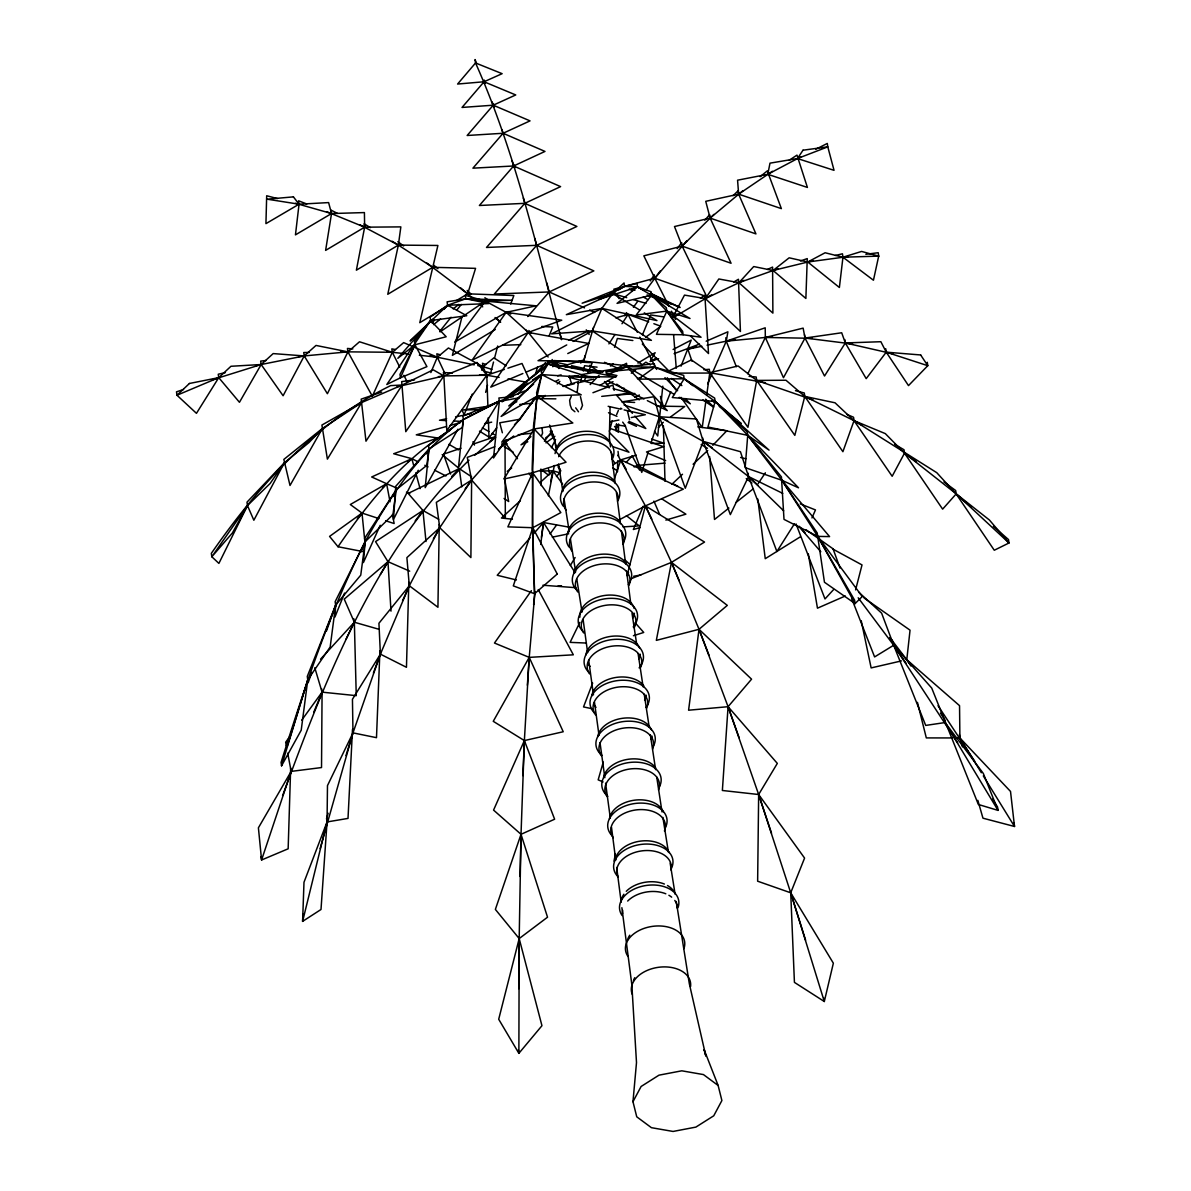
<?xml version="1.0" encoding="UTF-8"?>
<svg xmlns="http://www.w3.org/2000/svg" width="1191" height="1191" viewBox="0 0 1191 1191"><rect width="100%" height="100%" fill="white"/><g stroke="black" fill="none" stroke-linecap="round" stroke-linejoin="round"><path stroke-width="1.5" d="M538.243 589.575L573.333 654.812L529.221 657.372L493.253 721.314L524.368 740.579L554.619 819.214L521.018 834.31L495.367 909.418L519.187 938.568L518.874 1053.335L541.95 1025.704L519.187 938.568L521.018 834.31L524.368 740.579L529.221 657.372L534.967 591.942M518.829 988.679L519.187 938.568L547.532 917.204L521.018 834.31L493.565 810.103L524.368 740.579L563.224 731.75L529.221 657.372L494.473 643.036L531.38 590.662M630.664 578.93L671.456 562.375L727.299 605.385L699.013 629.31L688.592 710.208L728.073 706.695L777.321 763.401L758.652 794.516L757.64 881.206L790.72 892.803L833.358 963.191L824.306 1001.512L794.427 982.381L790.72 892.803L758.652 794.516L728.073 706.695L699.013 629.31L671.456 562.375L645.403 505.892L617.846 455.2M520.05 876.487L521.018 834.31M610.06 407.545L609.345 437.752L610.536 446.893M617.474 471.8L617.727 460.768M618.442 431.321L618.605 423.951M522.879 775.609L524.368 740.579M527.36 685.212L529.221 657.372M619.216 519.842L645.403 505.892L704.551 542.054L671.456 562.375L656.33 640.371L699.013 629.31L751.566 679.168L728.073 706.695L722.371 790.482L758.652 794.516L804.58 858.071L790.72 892.803L824.306 1001.512L823.815 998.103M616 430.948L616.536 423.713M705.414 1054.824L704.119 1049.688L718.128 1085.463L721.895 1100.544L713.751 1115.788L695.872 1127.103L673.064 1131.45L651.417 1127.683L636.738 1116.801L632.972 1101.705L636.5 1062.595L631.811 984.495L621.881 907.706M533.613 604.73L534.878 591.972M528.015 389.68L462.867 416.091L463.359 419.515L458.535 467.155L499.386 400.846L463.359 419.515L428.492 445.523L428.983 448.933L425.202 487.655L457.91 429.236M662.792 386.152L657.73 435.966L654.544 431.47M910.936 665.829L906.783 659.695L910.043 630.173L864.026 597.927M540.714 544.451L543.498 522.507L568.985 527.151M577.159 392.092L578.484 381.582L562.926 386.465M519.082 397.839L499.371 401.397L463.359 419.515L462.287 427.45L428.983 448.933L395.754 486.27L393.492 519.455L418.249 470.251M456.853 300.34L467.676 293.82L475.566 268.347L432.705 267.32L387.775 294.281L398.36 245.108L400.846 226.886L364.64 227.183L326.587 211.641M706.01 400.102L702.228 427.509L681.044 397.362M706.769 394.623L709.791 372.694L709.3 369.284L703.881 369.761M541.399 537.201L543.498 522.507L575.104 572.692M548.366 495.784L554.336 465.487M613.99 861.123L615.434 853.887M550.704 481.566L552.907 470.847L559.949 472.767M282.952 759.843L281.567 765.798L281.076 762.389C304.643 687.237 329.401 612.129 365.131 541.741C390.454 495.664 420.259 450.808 463.359 419.515M359.846 224.742L398.36 245.108L437.901 245.465L419.783 322.672L449.126 304.985M580.568 363.002L583.709 361.171L584.975 355.856M462.004 316.672L452.401 355.35L495.307 329.431M580.657 381.537L581.967 376.267M583.292 370.996L584.602 365.726L597.063 367.17M519.187 938.568L498.701 1019.258L518.874 1053.335L518.383 1049.926M855.585 589.902L862.016 564.921L832.673 548.991M303.035 914.405L302.603 921.372L321.004 909.492L327.049 821.939L327.48 785.598L352.983 732.867L380.405 654.142L409.317 585.764L439.732 527.732L471.621 480.047L495.128 453.786M320.111 848.617L352.983 732.867L352.447 699.266L380.405 654.142L378.932 623.265L409.317 585.764L406.89 557.626L439.732 527.732L436.338 502.349L471.621 480.047L471.13 476.638M485.645 392.33L487.506 385.199M490.752 372.738L493.521 362.034M494.459 358.476L497.689 346M626.987 575.625L645.403 505.892L683.306 489.159L620.853 459.845L613.157 464.803M609.36 431.306L612.248 420.572M535.652 373.795L537.558 366.754M566.737 344.928L538.034 360.694L583.709 361.171L593.475 327.465M603.271 762.046L598.165 779.852L603.093 781.936M328.165 813.289L326.557 818.53L327.049 821.939L302.603 921.372L303.988 882.278L327.049 821.939L348.01 818.411L352.491 729.458M345.971 755.6L352.983 732.867L376.49 737.676L379.914 650.733M287.269 745.923L307.784 679.793L330.175 647.011L335.639 605.102L335.147 601.693L365.131 541.741L392.97 514.601L396.246 489.68L426.81 465.368L428.983 448.933L426.512 453.86M648.366 451.553L641.755 472.41L625.081 425.336M651.105 442.844L659.367 416.761L658.876 413.351M614.526 347.296L617.37 338.482L632.853 340.522M613.663 480.985L620.853 459.845L636.232 455.126M282.565 795.737C326.602 675.818 375.299 550.57 469.016 460.188M311.804 672.424L308.141 682.785L307.293 676.384L335.639 605.102L360.754 575.149L365.131 541.741L364.625 538.332L396.246 489.68L393.179 496.468M326.468 631.007L335.639 605.102L334.954 617.027L344.556 593.073M510.731 304.077L513.842 295.517L467.676 293.82L426.899 263.047M681.044 366.158L691.212 340.09L673.094 349.514M373.423 672.975L380.405 654.142L406.459 667.302L408.826 582.354M592.642 683.083L583.53 706.933L592.359 708.779M472.231 394.132L464.162 414.736L461.87 409.808M481.64 370.103L482.995 366.664L482.504 363.255L485.958 364.55M361.007 551.999L365.131 541.741L363.404 562.584L380.197 525.291M664.712 406.89L670.831 391.616M549.245 335.594L552.743 326.989L541.756 326.468M642.47 334.82L650.658 314.945L663.268 316.821M313.695 712.367L322.076 692.15L321.585 688.726M430.859 372.56L437.32 357.226L448.441 347.98L482.995 366.664L491.898 369.359M541.429 435.861L542.575 433.137L542.009 428.313M571.367 396.171L569.64 400.25L570.206 405.089L571.71 409.049L574.911 411.744M580.776 409.481L582.503 405.402L580.434 396.603M616.64 414.528L618.367 410.448M643.259 506.16L633.359 529.504L640.222 527.524M573.124 341.43L592.255 330.919L601.902 308.38L611.593 295.011M707.677 383.755L726.287 341.162L727.895 331.798L706.203 341.221M584.275 380.926L585.719 377.621M587.907 372.664L592.269 362.749L554.023 360.56M811.964 517.936L815.478 509.927L800.248 503.897M402.528 600.755L409.317 585.764L437.931 607.261L439.241 524.323M747.814 373.78L765.337 337.455L765.203 327.808L726.287 341.162L707.067 345.182M579.868 622.312L570.102 642.366L586.18 643.036M346.164 638.867L354.352 622.238L353.861 618.829M551.418 447.697L555.557 439.598M673.094 316.612L684.483 295.115L705.34 298.569L740.43 331.485L738.45 279.26L733.73 282.014M632.972 1101.705L641.115 1086.475L658.995 1075.16L681.803 1070.813L703.449 1074.58L718.128 1085.463M433.36 538.972L439.732 527.732L470.892 557.582L471.621 480.047L467.289 457.404L494.727 446.729M650.881 360.054L655.139 352.7L637.914 363.076M624.799 315.704L626.63 312.593M380.391 574.375L387.968 561.676L375.537 541.607L422.939 510.477L438.66 519.291M570.325 565.472L575.119 557.522M580.389 374.808L627.017 366.694L654.782 367.185L683.679 375.359L684.17 378.783L672.29 397.511L715.151 401.501L741.204 423.564L726.584 412.086M794.427 523.802L776.904 551.522L748.543 476.564L740.445 451.702L703.196 441.399L659.367 416.761L624.114 405.014M608.914 343.886L614.943 334.582M622 323.744L628.044 314.439L648.693 321.868M650.271 280.912L654.321 274.823L654.812 278.232L668.955 306.236M758.28 483.412L765.366 472.797M444.005 309.332L447.593 305.238L447.101 301.829L465.845 298.747L485.377 301.115L506.19 312.34L561.765 320.2L528.268 332.408L490.752 387.12L522.879 373.512M505.937 439.866L493.506 457.969L499.371 401.397L498.88 397.988L513.395 396.692M520.437 418.741L534.938 397.615M378.917 518.576L362.004 513.068L329.579 536.397L338.021 546.743C368.451 502.155 403.555 458.699 450.138 430.234M289.949 736.336L285.661 742.231L286.346 745.879M301.725 720.138L322.076 692.15L314.796 667.749M550.078 533.881L556.51 525.067M465.145 488.905L471.621 480.047L505.341 518.234L505.014 442.724L513.738 435.98M633.389 307.204L637.676 301.412M646.237 289.815L660.41 270.833M415.183 520.929L422.939 510.477L408.185 493.416L459.25 468.614L471.606 476.847M677.203 248.636L681.669 242.711L682.16 246.12L706.799 296.708L654.812 278.232L624.471 286.376L582.131 303.199L610.968 294.058M544.406 441.221L552.088 431.053M496.751 427.777L489.025 437.886L488.31 417.624M439.687 331.455L451.061 317.238M456.749 310.136L461.304 304.449M357.345 518.829L362.004 513.068L350.318 504.522L386.613 483.71L396.529 487.938M559.755 332.631L561.527 339.688C536.397 246.522 514.959 151.421 475.537 62.959L457.597 84.04L484.052 81.762L515.733 94.952L493.238 105.195L467.155 135.491L503.093 133.273L530.025 120.872L493.238 105.195L462.034 107.443L484.052 81.762L502.126 73.678L475.537 62.959L475.045 59.55L476.43 62.974M503.093 133.273L472.931 168.169L513.619 165.981L544.972 151.421L503.093 133.273L501.947 129.774M513.619 165.981L479.392 205.492L524.814 203.333L560.589 186.615L513.619 165.981L512.056 160.83M524.814 203.333L486.509 247.46L536.679 245.316L576.876 226.439L524.814 203.333L523.296 198.019M536.679 245.316L494.295 294.043L549.2 291.944L593.833 270.893L536.679 245.316L534.774 238.334M527.762 316.568L549.2 291.944L546.877 283.011M517.891 394.251L525.112 385.973M533.523 376.311L545.567 362.526M686.939 240.656L654.812 278.232L643.84 255.842L682.16 246.12L713.93 214.365M704.849 220.156L709.628 214.678L710.119 218.087L731.066 263.256L682.16 246.12L674.493 226.543L710.119 218.087L742.946 190.664M556.45 476.519L560.083 472.351M432.065 322.969L434.447 320.245M530.099 537.781L497.213 575.283L516.403 579.972M533.747 533.613L543.498 522.507M498.835 449.632L505.014 442.724L517.49 458.714M320.543 659.174L354.352 622.238L378.53 629.161M833.76 589.396L824.991 598.954L796.05 523.966M626.138 462.436L632.332 455.736M658.355 427.614L663.313 422.269M451.627 476.564L459.25 468.614L442.189 454.59M590.17 384.574L599.028 375.314M712.858 445.27L726.823 430.74L697.792 426.869M382.847 487.595L386.613 483.71L371.681 476.981L411.833 458.669L418.339 461.959M498.493 449.245L505.014 442.724L501.59 444.064M733.06 195.711L738.152 190.739L738.643 194.148L755.928 233.898L710.119 218.087L705.742 201.324L738.643 194.148L772.393 171.266M432.869 319.277L410.121 340.983L447.593 305.238L465.845 298.747L511.713 300.266L485.377 301.115L440.06 331.857M443.573 309.065L447.593 305.238L488.608 303.586L465.845 298.747L465.353 295.338L480.375 299.67M514.497 424.666L519.827 419.574M541.205 399.223L545.21 395.412M557.224 383.964L559.889 381.418M671.888 484.261L682.503 474.241M693.117 464.237L707.722 450.481M520.407 500.652L501.456 518.04L512.428 519.202M540.714 482.027L552.907 470.847L562.599 484.052M533.657 384.098L508.751 405.967L516.82 401.724M474.599 455.364L495.516 437.305M409.704 571.159L387.968 561.676L344.229 599.133L354.352 622.238L356.258 695.663L322.076 692.15L321.525 767.555L291.155 771.396L258.402 827.805L261.573 859.991L288.148 848.796L290.664 767.987M610.521 366.069L613.305 363.731M407.769 462.093L411.833 458.669L413.768 465.726M530.948 436.621L521.033 444.824L527.792 441.787M760.126 176.7L767.287 170.894L781.37 208.619L738.643 194.148L737.571 180.198L767.778 174.303L800.799 156.855M433.539 324.637L440.551 319.009M453.205 308.886L458.818 304.375M728.907 508.081L714.511 519.47L709.628 456.629M736.098 502.394L753.382 488.727M489.575 441.697L495.441 437.216M631.275 373.215L635.652 369.895M641.487 365.488L645.864 362.183L650.42 364.937M507.217 471.323L511.683 468.048M545.954 442.858L554.887 436.293M670.444 417.014L684.721 406.533L657.358 406.116M645.656 337.202L660.439 326.617M675.237 316.062L678.2 313.962M700.412 298.286L704.849 295.145L708.511 353.548L690.393 335.847M545.627 437.886L551.701 433.718M434.581 439.985L437.692 437.946L416.269 434.834L446.417 426.467M527.866 383.04L504.597 398.36L547.964 364.074L602.825 371.845L547.964 364.074L502.051 401.858L541.741 374.599L547.964 364.074L547.473 360.665L555.81 364.654L616.015 377.011L586.999 376.624M532.526 379.974L540.282 374.867M552.698 366.694L555.81 364.654L555.319 361.23L558.296 365.756M789.305 160.175L796.987 155.128L807.409 187.434L767.778 174.303L769.996 163.152L797.479 158.537L827.79 146.85L827.298 143.441L815.701 149.307M800.367 536.799L765.247 558.698L757.833 499.103M615.643 291.735L612.665 293.522L639.537 309.958M618.605 289.949L624.546 286.376L637.036 283.503L637.527 286.912L690.036 318.518L666.811 311.104L636.202 315.005L651.611 295.16L651.12 291.75L637.527 286.912L624.546 286.376L599.043 299.432L637.527 286.912L644.078 290.083M432.705 267.32L398.36 245.108L356.377 270.178L364.64 227.183L364.416 212.579L331.53 213.546L295.442 203.274M673.853 317.223L711.652 294.892M599.713 385.512L616.923 375.552L606.04 373.185M615.285 369.433L626.526 363.285L627.017 366.694L667.258 410.612L647.338 400.638M555.557 381.403L558.787 379.721M651.685 360.665L656.628 358.089M634.699 397.437L639.403 395.01M567.75 353.563L588.711 343.455L528.268 332.408L472.083 360.188L506.19 312.34L536.099 305.819L485.377 301.115L454.679 342.115L506.19 312.34L528.268 332.408L548.128 357.002M667.302 371.681L691.375 359.935L709.791 372.694L747.933 427.301L756.687 380.42L756.196 377.011L749.065 376.341M634.103 466.961L637.334 465.413L665.084 463.135M606.353 384.842L613.037 381.656M568.941 340.12L588.562 330.83M743.988 280.332L705.34 298.569L718.843 278.977L738.941 282.684L778.214 268.704M767.54 269.419L772.587 267.082L772.885 313.114L738.941 282.684L753.724 266.546L773.078 270.491L812.962 260.769M611.013 294.281L566.32 314.662L601.902 308.38L656.926 320.602L644.286 312.861M845.297 595.991L817.458 608.184L808.302 553.86M674.106 353.667L699.534 344.11M526.273 372.068L551.641 361.335L567.958 364.893M656.822 358.655L650.033 361.513L658.623 358.714M607.38 374.689L627.017 366.694L654.291 363.761L654.782 367.185L684.17 378.783L714.66 398.092L715.151 401.501L707.93 427.018L747.725 435.34L769.058 450.124L715.151 401.501L684.17 378.783L638.257 379.14L654.782 367.185L605.832 371.875L627.017 366.694L674.478 394.534M592.939 392.717L612.933 385.065L614.169 390.35M437.692 437.946L393.67 453.741L411.833 458.669M800.426 260.963L807.26 258.596L805.875 298.45L773.078 270.491L789.157 257.807L807.751 262.005L848.245 256.541M381.686 392.077L361.186 399.134L365.979 441.191L402.171 385.021L433.211 369.82L443.871 375.924L486.791 375.239L499.148 377.398M397.05 386.792L443.871 375.924L476.995 362.451L486.791 375.239L487.908 406.563M443.901 454.009L461.006 448.233M472.976 444.183L495.203 436.68M183.533 389.472L176.491 391.839L176.983 395.248L196.455 413.337L218.742 377.636L230.965 366.277L261.157 364.52L304.226 355.93L347.936 351.851L392.301 352.283L408.513 354.055M211.7 380.003L261.157 364.52L273.171 353.593L304.226 355.93L316.002 345.435L347.936 351.851L372.336 396.216L392.301 352.283L403.645 342.621L437.32 357.226L474.212 364.848M504.403 369.359L486.791 375.239L479.556 374.778M507.932 368.183L522.015 363.478L529.444 379.721M633.418 635.726L643.736 632.451L635.116 622.699M646.49 451.97L663.581 446.714L609.926 428.388M691.986 361.245L687.847 349.186L696.467 346.596M665.858 520.095L685.882 514.17L661.72 498.821M562.286 366.277L582.935 360.248M615.792 317.878L628.044 314.439L637.304 332.215M449.975 425.485L460.604 422.537M613.767 289.234L620.913 287.329M557.582 375.805L561.125 374.852M725.795 337.753L726.287 341.162L765.337 337.455L803.136 328.135L805.012 338.05L824.529 376.028L845.312 342.948L844.821 339.539M563.537 386.405L574.196 383.815M577.754 382.951L593.728 379.066M835.516 255.44L842.454 253.802L842.96 257.211L839.387 287.493L807.751 262.005L825.11 252.76L842.96 257.211L878.69 256.125L878.199 252.715L865.857 254.293M901.438 660.916L871.142 667.913L861.227 620.719M225.412 372.604L218.251 374.227L218.742 377.636L239.451 402.29L261.157 364.52L260.665 361.111L266.114 360.471M255.797 365.741L261.157 364.52L283.101 395.754L304.226 355.93L303.735 352.521L309.258 352.432M687.847 349.186L701.827 346.268M446.64 418.756L439.494 420.229L446.536 420.617M455.558 416.895L471.621 413.545M484.618 423.624L491.689 422.15M552.326 537.156L568.702 533.791M610.134 421.778L618.933 420.021M631.26 417.55L645.343 414.721L624.084 409.912M637.393 378.515L640.952 377.815M735.055 339.554L726.287 341.162L736.336 366.679M519.812 419.277L499.729 422.805L502.364 432.765M633.657 576.25L640.877 574.985M622.327 401.829L653.919 396.737L659.367 416.761L685.287 488.25L703.196 441.399L702.705 437.975M488.459 406.22L463.344 409.957L480.792 409.644M414.528 379.884L401.68 381.611L405.789 431.678L443.871 375.924L443.38 372.5L452.431 373.081M438.377 376.669L443.871 375.924L446.804 430.576L486.791 375.239L486.3 371.815L491.66 373.155M298.777 356.585L304.226 355.93L327.391 393.73L347.936 351.851L359.503 341.772L392.301 352.283L399.744 367.066M518.159 434.73L530.948 433.33M601.723 396.38L630.813 393.268L613.097 388.683M616.596 395.218L634.922 393.462M519.708 404.449L532.481 403.243M557.879 586.151L561.497 585.808M592.255 330.919L551.627 333.837L601.902 308.38L651.432 340.358L592.255 330.919L642.47 364.744M804.52 334.641L805.012 338.05L783.47 377.696L765.337 337.455L772.468 336.949M623.012 526.913L639.225 525.856L626.406 515.658M502.751 345.286L520.824 344.646M651.164 443.439L663.923 443.216L651.581 439.047M340.566 351.955L347.936 351.851L347.444 348.442L352.834 348.903M671.411 373.155L713.364 373.036M540.119 470.981L552.907 470.847M952.83 737.944L926.315 737.914L917.442 702.362M956.373 737.944L959.901 737.958L1010.519 791.434L1014.509 826.48L982.962 818.187L977.841 800.352M568.866 376.371L579.749 376.52M533.657 398.568L555.884 398.851M765.337 337.455L812.262 338.318M618.159 426.646L614.556 426.542L618.084 427.733M453.592 420.989L460.634 421.361M621.866 401.724L634.639 402.454M575 375.746L578.692 375.969M584.23 376.311L598.999 377.234M542.917 585.228L575.834 587.699M538.243 396.216L543.677 396.618M386.926 351.821L392.301 352.283L391.809 348.874L395.457 349.529M583.709 361.171L632.555 366.307M419.321 355.246L437.32 357.226L444.987 373.646M852.667 344.005L805.012 338.05L841.695 332.765L845.312 342.948L866.199 378.649L886.238 352.164L885.747 348.755M616.298 424.785L625.305 426.155M507.976 378.946L525.633 382.028M430.04 355.886L437.32 357.226L436.829 353.801L440.387 354.799M338.021 546.743L364.178 551.82M477.725 365.577L482.995 366.664L493.893 357.866L506.205 365.786M571.576 365.682L584.275 368.436M589.724 369.627L600.592 371.994M608.154 406.31L620.541 409.123M893.369 353.921L845.312 342.948L880.864 341.713L886.238 352.164L908.495 385.601L927.774 365.697L927.283 362.272M568.777 377.249L609.554 387.775M277.473 198.584L266.68 195.756L265.935 223.64L299.045 204.212L328.612 202.589L331.53 213.546L325.619 250.378L364.64 227.183L364.148 223.774L370.371 227.645M740.608 457.448L745.864 458.818M765.5 382.758L709.791 372.694L738.078 365.965L756.687 380.42L794.814 435.37L804.774 396.409L804.282 393L795.469 390.663M479.437 365.682L482.995 366.664L487.417 376.788M626.704 297.661L612.665 293.522L624.054 282.967L624.546 286.376M633.716 299.73L645.998 303.363M385.676 520.78L394.147 523.534L392.435 514.482M613.544 446.893L628.982 452.223L609.688 432.78M653.859 323.714L660.737 326.2M631.468 289.011L634.922 290.321M647.041 294.936L671.262 304.167L650.375 293.492M306.802 203.989L298.554 200.803L299.045 204.212L295.457 234.865L331.53 213.546L331.038 210.137L337.44 213.383M647.308 452.922L665.635 460.589M608.497 412.741L616.983 416.329M628.848 421.361L645.82 428.537L634.877 416.091M813.185 399.997L756.687 380.42L785.956 380.242L804.774 396.409L854.036 420.661L885.315 433.613L904.505 453.161L989.423 520.02L1009 542.977L994.277 550.242L956.165 493.937L936.766 472.678L854.036 420.661L835.04 402.796L804.774 396.409L842.9 451.687L854.036 420.661L853.545 417.237L846.816 414.364M406.444 492.181L409.749 493.58M549.2 291.944L584.543 307.874M589.59 310.136L594.637 312.414M604.492 362.287L617.965 368.391M628.119 422.567L636.485 426.348M650.628 293.254L680.091 307.501L651.611 295.16L617.057 303.377L637.527 286.912L643.959 290.202M667.704 420.84L659.367 416.761L696.422 418.964L703.196 441.399L730.336 514.616L748.543 476.564L748.037 473.14M782.74 493.387L748.543 476.564L703.196 441.399L712.158 447.742M607.484 380.673L644.018 398.97M424.83 465.249L428.075 466.902M434.581 470.192L445.955 475.953M664.965 479.631L637.334 465.413L632.317 456.183M673.094 483.814L677.962 486.33M629.22 289.026L632.347 290.812M643.259 297.006L647.949 299.67M482.385 427.852L488.831 431.514M492.062 433.345L495.292 435.177M448.903 444.362L458.505 449.856M861.852 425.202L854.036 420.661L892.163 476.281L904.505 453.161L904.014 449.751L894.649 444.303M679.227 397.318L690.304 403.809L685.227 398.583M701.157 444.585L707.469 448.292M620.675 408.171L621.896 408.915M625.469 426.05L622.685 422.105M578.469 411.758L575.685 407.828M614.586 462.614L611.802 458.669M560.872 470.921L558.073 466.991M392.137 241.222L398.36 245.108M479.497 431.142L491.764 438.809M504.031 446.476L513.247 452.223M612.65 467.735L617.266 470.787M504.046 498.448L508.676 501.53L504.418 477.904M671.337 378.44L681.862 385.601M702.928 399.938L713.454 407.099M484.886 297.705L487.938 299.804M589.709 365.354L600.219 372.664M616.73 384.172L639.254 399.848M805.935 529.697L833.045 548.813L839.997 568.018M916.207 461.706L904.505 453.161L942.632 509.138L956.165 493.937L955.673 490.528L943.972 481.983M397.868 241.684L403.675 245.956M504.299 441.682L507.262 443.93M541.265 469.656L548.664 475.254M684.17 378.783L692.939 385.676M711.95 400.593L714.883 402.9M719.275 406.339L722.193 408.632M746.251 478.559L751.968 483.07M433.628 265.102L437.886 268.69M460.575 287.835L473.14 298.569M479.988 304.479L482.727 306.861M495.039 317.521L500.518 322.255M971.32 507.143L956.165 493.937L1009 542.977L1008.509 539.568L993.354 526.348M858.19 597.778L893.682 645.254L931.719 688.056L978.347 804.461L998.028 810.386L983.334 773.465L945.088 722.55L925.705 725.423L893.682 645.254L893.19 641.845L889.811 637.527L906.783 659.695L959.544 705.668L959.901 737.958L962.462 746.861M758.086 485.258L748.543 476.564L783.678 510.835M858.651 592.106L881.623 613.157L893.682 645.254L957.713 742.886M467.185 290.41L471.189 294.207M496.573 318.295L500.577 322.091M624.709 559.621L630.099 564.742M705.593 399.193L713.617 406.846M642.321 344.05L669.387 371.473M664.935 377.651L677.619 390.722M508.2 311.536L510.716 314.141M525.767 329.803L528.268 332.408M799.087 526.318L805.22 533.092M604.492 381.492L609.345 387.03M616.64 395.323L632.436 413.322M799.027 526.467L820.793 551.775M555.81 364.654L558.951 368.54M528.819 473.259L532.213 477.621M528.864 330.473L531.037 333.406M623.831 388.028L627.002 392.524M551.433 432.05L553.532 435.013M906.783 659.695L910.981 665.68M667.273 377.755L675.759 389.814M906.143 663.357L893.682 645.254L874.596 656.926L851.818 598.954M940.443 713.111L944.597 719.141L945.088 722.55L998.028 810.386L997.537 806.977L992.684 799.161M938.032 705.727L974.67 761.168M551.641 361.335L553.607 364.357M615.479 427.986L618.248 432.318M586.24 329.833L589.173 334.492M981.354 772.721L959.901 737.958L959.41 734.534M983.304 775.892L1014.509 826.48L1014.017 823.055M552.103 359.503L554.038 362.674M616.447 293.969L619.126 298.688M620.853 459.845L626.198 469.328M639.016 468.599L637.334 465.413L639.641 470.237M639.82 337.068L656.658 369.404M671.456 311.179L675.625 319.411M403.883 375.284L407.188 381.864M645.403 505.892L651.79 519.157M472.976 441.727L474.45 445.092M653.919 501.128L659.65 514.423M671.456 562.375L679.287 580.761M550.242 431.097L553.026 437.826M699.013 629.31L708.987 655.124M627.434 410.88L629.518 419.679M484.171 80.035L485.377 83.385M492.032 101.845L493.238 105.195M728.073 706.695L739.12 737.705M443.841 455.156L450.6 474.078M758.652 794.516L771.515 833.164M493.327 103.543L494.473 107.041M549.572 425.068L556.763 447.786M790.72 892.803L805.607 940.19M569.313 376.43L571.457 383.413M660.395 396.38L663.506 406.831M513.634 164.343L514.661 167.886M415.719 472.782L420.081 488.652M705.876 1056.223L689.336 983.751L676.265 901.498M548.515 469.12L549.736 474.554M386.613 483.71L390.038 501.813M287.716 753.174L291.155 771.396L261.573 859.991L261.082 856.582M662.017 811.934L656.717 777.008M662.896 817.413L668.404 852.146M670.161 863.118L675.103 894.188M554.425 438.467L556.465 451.27M558.505 464.058L562.867 491.481M564.028 498.791L569.253 531.692M570.415 539.002L575.655 571.903M576.816 579.213L582.042 612.114M632.019 613.291L636.738 644.554M638.123 653.755L643.125 686.865M644.227 694.234L649.229 727.344M650.331 734.698L655.616 769.654M459.25 468.614L461.766 486.836M583.099 619.454L587.639 652.579M588.652 659.933L593.46 694.889M594.473 702.258L599.013 735.368M600.026 742.722L604.834 777.678M605.594 783.202L610.313 818.113M611.236 452.372L615.256 483.457M616.432 492.612L620.451 523.698M621.404 531.007L625.647 563.924M626.6 571.233L630.843 604.15M611.489 827.254L615.747 860.155M616.685 867.48L621.181 902.212M618.055 451.419L618.62 456.242M362.004 513.068L365.027 543.275M422.939 510.477L425.991 541.533M673.6 334.835L676.25 368.198M387.968 561.676L391.005 611.132M663.417 425.946L664.995 481.283M540.908 469.031L541.205 485.571M570.697 376.832A34.36 22.897 -8.2 0 1 577.888 375.969M632.242 994.336A29.864 19.905 -8.2 0 1 658.697 967.271A29.864 19.905 -8.2 0 1 690.542 986.669M633.418 980.952A27.482 18.327 -8.2 0 1 634.714 977.722M628.044 956.507A29.864 19.905 -8.2 0 1 652.415 926.375A29.864 19.905 -8.2 0 1 683.902 948.676M627.523 940.012A27.482 18.327 -8.2 0 1 629.771 935.188M622.64 913.557A27.482 18.327 -8.2 0 1 622.699 910.386M627.672 901.051A27.482 18.327 -8.2 0 1 665.814 893.786M668.895 895.275A27.482 18.327 -8.2 0 1 671.664 897.165M674.791 900.441A27.482 18.327 -8.2 0 1 677.217 908.093M622.149 915.566A29.864 19.905 -8.2 0 1 646.519 885.419A29.864 19.905 -8.2 0 1 677.992 907.721M621.285 900.634A27.482 18.327 -8.2 0 1 623.861 894.233M626.272 891.315A27.482 18.327 -8.2 0 1 664.399 884.035M667.496 885.523A27.482 18.327 -8.2 0 1 673.377 890.689M618.233 877.276A27.482 18.327 -8.2 0 1 640.684 851.044A27.482 18.327 -8.2 0 1 671.188 868.715M618.337 877.038A29.864 19.905 -8.2 0 1 640.698 844.464A29.864 19.905 -8.2 0 1 670.667 869.787M615.39 859.679A27.482 18.327 -8.2 0 1 640.475 841.114A27.482 18.327 -8.2 0 1 669.044 852.607M613.201 837.705A27.482 18.327 -8.2 0 1 635.979 809.925A27.482 18.327 -8.2 0 1 664.429 830.961M612.442 836.082A29.864 19.905 -8.2 0 1 634.788 803.508A29.864 19.905 -8.2 0 1 664.757 828.832M609.494 818.723A27.482 18.327 -8.2 0 1 634.565 800.173A27.482 18.327 -8.2 0 1 663.149 811.667M607.306 796.749A27.482 18.327 -8.2 0 1 630.069 768.969A27.482 18.327 -8.2 0 1 658.519 790.005M607.827 796.273A29.864 19.905 -8.2 0 1 627.776 762.731A29.864 19.905 -8.2 0 1 658.861 787.876M603.584 777.783A27.482 18.327 -8.2 0 1 626.332 759.59A27.482 18.327 -8.2 0 1 655.675 767.838M601.395 755.794A27.482 18.327 -8.2 0 1 624.173 728.014A27.482 18.327 -8.2 0 1 652.623 749.05M601.931 755.317A29.864 19.905 -8.2 0 1 621.866 721.776A29.864 19.905 -8.2 0 1 652.966 746.936M652.087 736.112A27.482 18.327 -8.2 0 1 651.224 739.298M597.688 736.827A27.482 18.327 -8.2 0 1 622.774 718.262A27.482 18.327 -8.2 0 1 651.343 729.755M595.5 714.853A27.482 18.327 -8.2 0 1 618.278 687.058A27.482 18.327 -8.2 0 1 646.728 708.109M594.741 713.23A29.864 19.905 -8.2 0 1 618.218 680.508A29.864 19.905 -8.2 0 1 646.103 707.439M646.177 695.157A27.482 18.327 -8.2 0 1 644.569 699.98M596.021 707.335A27.482 18.327 -8.2 0 1 594.086 705.102M591.778 695.872A27.482 18.327 -8.2 0 1 614.526 677.694A27.482 18.327 -8.2 0 1 643.869 685.942M589.59 673.898A27.482 18.327 -8.2 0 1 612.368 646.118A27.482 18.327 -8.2 0 1 640.818 667.154M590.126 673.421A29.864 19.905 -8.2 0 1 593.044 646.758A29.864 19.905 -8.2 0 1 632.302 642.321A29.864 19.905 -8.2 0 1 639.12 667.868M640.282 654.216A27.482 18.327 -8.2 0 1 638.659 659.025M590.126 666.379A27.482 18.327 -8.2 0 1 588.19 664.146M585.883 654.916A27.482 18.327 -8.2 0 1 610.968 636.366A27.482 18.327 -8.2 0 1 639.537 647.859M583.694 632.942A27.482 18.327 -8.2 0 1 607.693 605.028A27.482 18.327 -8.2 0 1 634.163 627.821M584.23 632.466A29.864 19.905 -8.2 0 1 587.133 605.817A29.864 19.905 -8.2 0 1 626.392 601.366A29.864 19.905 -8.2 0 1 633.21 626.928M634.386 613.261A27.482 18.327 -8.2 0 1 632.763 618.069M579.928 617.146A27.482 18.327 -8.2 0 1 603.926 595.574A27.482 18.327 -8.2 0 1 634.148 608.467M577.799 592.001A27.482 18.327 -8.2 0 1 600.577 564.206A27.482 18.327 -8.2 0 1 629.027 585.257M578.335 591.51A29.864 19.905 -8.2 0 1 580.717 565.249A29.864 19.905 -8.2 0 1 619.32 559.904A29.864 19.905 -8.2 0 1 628.401 584.587M628.476 572.305A27.482 18.327 -8.2 0 1 627.612 575.506M574.077 573.02A27.482 18.327 -8.2 0 1 596.825 554.842A27.482 18.327 -8.2 0 1 626.168 563.075M571.888 551.046A27.482 18.327 -8.2 0 1 594.666 523.266A27.482 18.327 -8.2 0 1 623.116 544.302M569.03 546.997A29.864 19.905 -8.2 0 1 595.679 516.596A29.864 19.905 -8.2 0 1 623.459 542.173M568.181 532.064A27.482 18.327 -8.2 0 1 590.915 513.887A27.482 18.327 -8.2 0 1 620.273 522.134M565.993 510.09A27.482 18.327 -8.2 0 1 586.419 482.683A27.482 18.327 -8.2 0 1 618.084 500.16M563.135 506.041A29.864 19.905 -8.2 0 1 589.768 475.656A29.864 19.905 -8.2 0 1 617.548 501.217M562.271 491.109A27.482 18.327 -8.2 0 1 585.019 472.931A27.482 18.327 -8.2 0 1 614.362 481.179M560.083 469.135A27.482 18.327 -8.2 0 1 558.013 464.698M558.653 456.719A27.482 18.327 -8.2 0 1 589.992 441.042A27.482 18.327 -8.2 0 1 612.174 459.205M555.021 453.607A29.864 19.905 -8.2 0 1 591.51 434.7A29.864 19.905 -8.2 0 1 612.457 458.773M556.376 450.168A27.482 18.327 -8.2 0 1 579.124 431.991A27.482 18.327 -8.2 0 1 608.467 440.223M532.63 472.782L532.303 524.293L534.565 593.743L513.306 585.883L532.794 527.717L532.63 472.782L534.059 428.954L537.096 396.216L541.741 374.599L541.25 371.19L547.964 364.074L591.227 377.785L541.741 374.599L501.098 416.463L537.096 396.216L581.238 394.831L541.741 374.599L536.605 392.807L537.096 396.216L533.568 425.544L532.139 469.373L532.63 472.782L560.857 512.577L532.794 527.717L507.857 526.869L532.63 472.782L566.053 462.227L534.059 428.954L501.753 442.159L537.096 396.216L572.841 422.984L534.059 428.954L504.016 478.976L532.63 472.782M747.725 435.34L745.164 467.631L781.921 480.301L798.521 487.804L715.151 401.501L747.233 431.931L747.725 435.34L781.921 480.301L829.576 536.605L817.711 536.382L784.006 519.38L781.43 476.891L747.725 435.34M307.784 679.793L301.219 730.187L281.567 765.798L307.784 679.793M878.69 256.125L873.45 280.227L842.96 257.211L861.599 251.435L878.69 256.125M414.9 344.765L400.474 377.8L386.807 384.499L430.606 320.573L430.115 317.163L447.593 305.238L466.768 315.734L430.606 320.573L397.824 358.312L414.9 344.765L446.208 336.755L430.606 320.573L414.408 341.355L414.9 344.765L426.929 366.62L400.474 377.8L399.982 374.391L414.9 344.765M666.811 311.104L656.435 334.329L683.128 334.745L701.082 337.247L666.811 311.104L651.611 295.16L666.32 307.695L666.811 311.104L683.128 334.745L682.637 331.321L666.811 311.104M247.475 505.58L218.891 563.403L211.834 556.763L211.343 553.353C258.417 485.511 315.63 422.597 390.618 385.616L402.171 385.021L361.677 402.543L321.912 425.053L327.391 459.13L361.677 402.543L322.404 428.477L283.845 459.413L290.009 485.466L322.404 428.477L309.094 442.442L284.336 462.823L246.984 502.17L247.475 505.58L253.847 520.229L284.336 462.823L270.134 483.472L247.475 505.58L211.834 556.763L232.409 532.928L247.475 505.58M803.017 150.2L797.479 158.537L834.042 170.328L827.79 146.85L803.017 150.2M862.239 596.527L855.093 603.584L824.455 582.25L817.205 532.972L781.921 480.301L817.711 536.382L854.602 600.175L855.093 603.584L817.711 536.382L862.239 596.527M189.429 383.472L176.983 395.248L218.742 377.636L189.429 383.472M557.254 574.017L534.565 593.743L532.794 527.717L557.254 574.017M293.418 196.872L267.171 199.18L299.045 204.212L293.418 196.872M920.658 354.963L886.238 352.164L927.774 365.697L920.658 354.963"/></g></svg>
